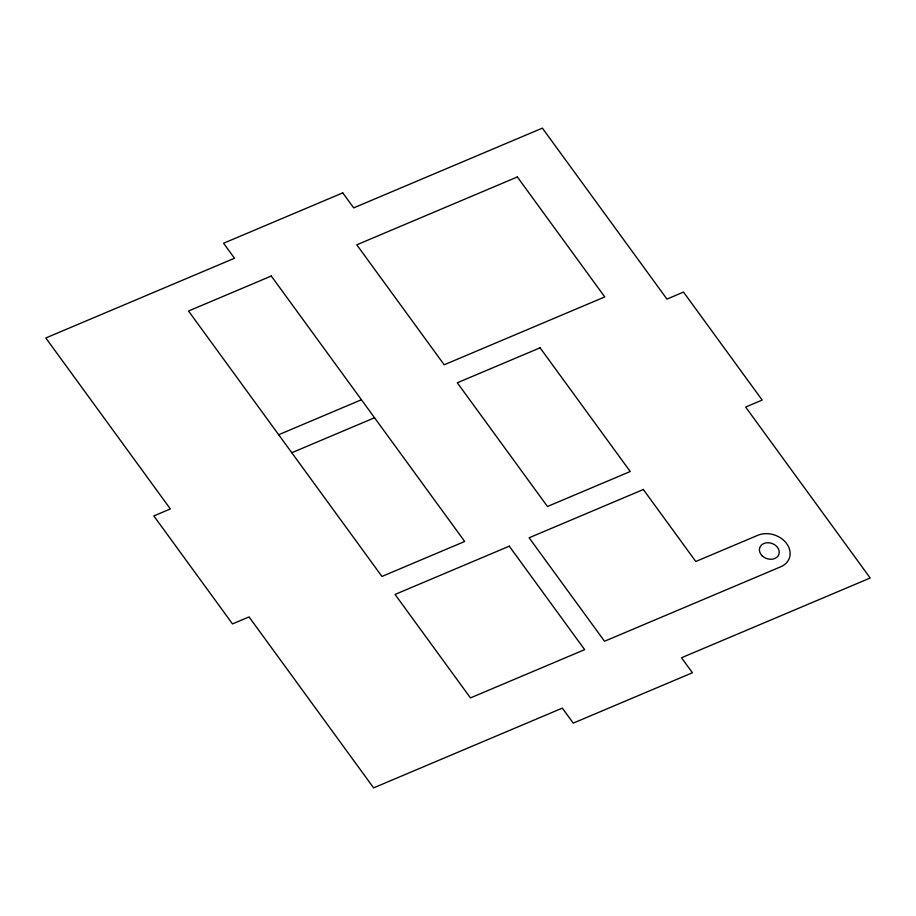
<?xml version="1.0" encoding="UTF-8"?>
<svg xmlns="http://www.w3.org/2000/svg" width="916" height="916" viewBox="0 0 916 916"><rect width="100%" height="100%" fill="white"/><g stroke="black" fill="none" stroke-linecap="round" stroke-linejoin="round"><path stroke-width="1.37" d="M278.67 434.734L361.431 399.754M291.78 452.733L374.552 417.753M342.756 192.887L223.573 243.244L234.507 258.243L45.8 337.981L170.365 508.941L153.819 515.937L232.492 623.91L249.049 616.915L373.614 787.863L562.321 708.125L573.244 723.113L692.427 672.756L681.493 657.757L870.2 578.019L745.635 407.059L762.181 400.063L683.508 292.089L666.951 299.085L542.386 128.137L353.679 207.875L342.756 192.887M271.285 276.037L188.524 311.016L381.938 576.45L464.698 541.471L271.285 276.037M517.345 176.96L356.782 244.812L444.203 364.786L604.766 296.933L517.345 176.96M540.074 347.805L457.313 382.774L547.459 506.491L630.231 471.522L540.074 347.805M509.262 546.176L395.048 594.438L470.446 697.912L584.66 649.65L509.262 546.176M643.341 489.51L529.127 537.784L604.526 641.257L780.81 566.752A21.274 16.831 19.4 0 0 786.718 543.669A21.274 16.831 19.4 0 0 757.864 535.265L695.794 561.497L643.341 489.51M762.238 555.863A10.133 8.015 19.4 0 0 778.886 554.386A10.133 8.015 19.4 0 0 766.875 542.776A10.133 8.015 19.4 0 0 762.238 555.863"/></g></svg>
